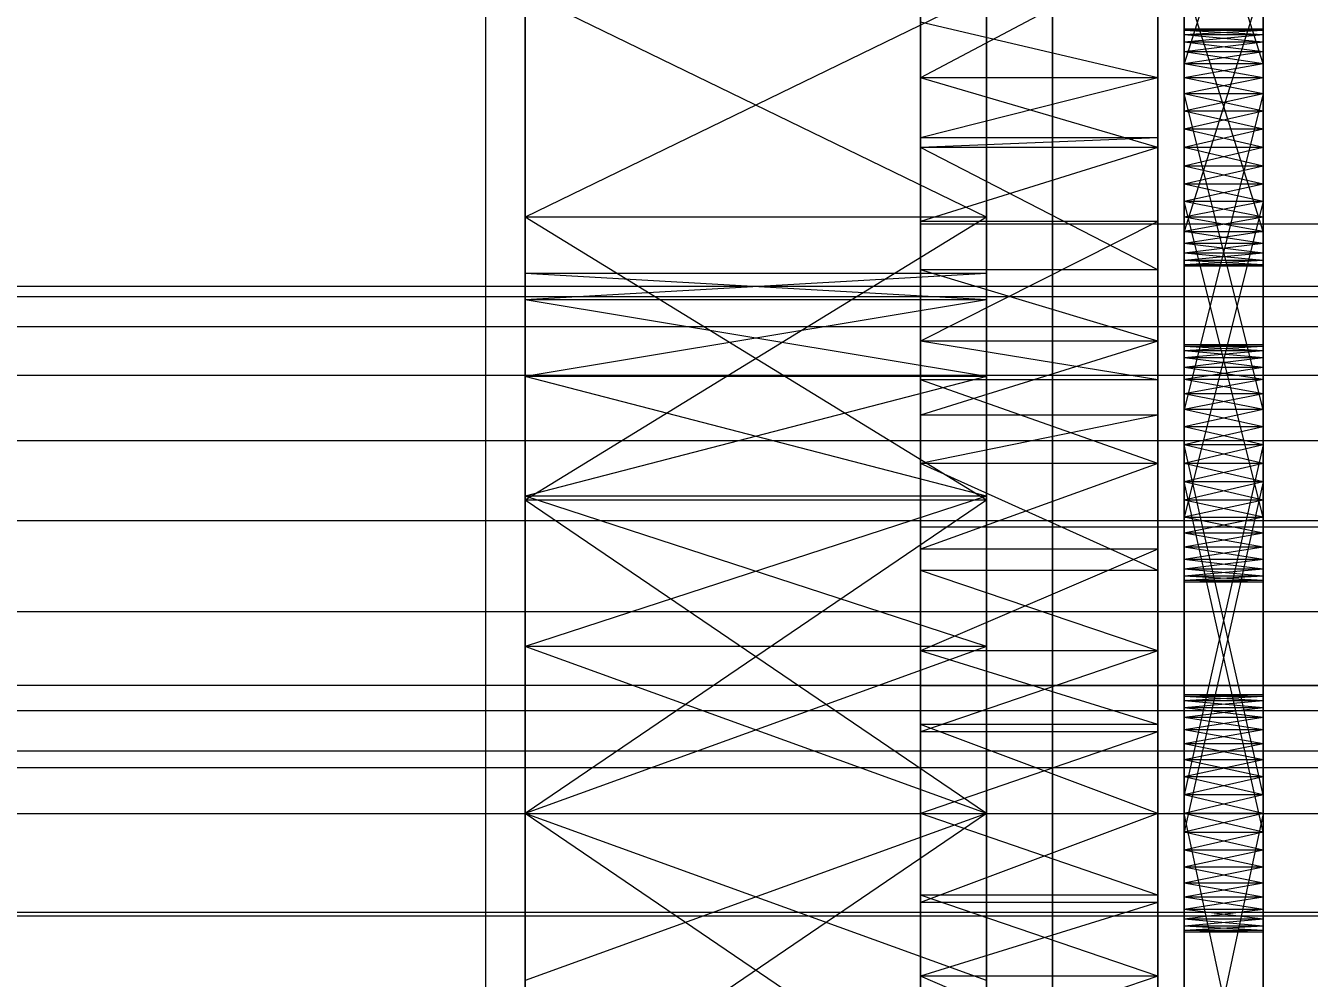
# Model space of a CAD drawing. Header units: millimetres. Extents: x -1970 to 59977, y -50268 to 6837.
# Drawn here: x 1362.1 to 1459.5, y -34366 to -34293.7 of the extents above; entities that cross this region are included whole.
import ezdxf

# ---------------------------------------------------------------- set-up
doc = ezdxf.new("R2010")
doc.units = ezdxf.units.MM
for name, color, linetype, lineweight in [('COTAS_O', 1, 'Continuous', 0), ('frontal_C03', 7, 'Continuous', 0), ('frontal_secador', 7, 'Continuous', 0), ('frontal_tolva', 7, 'Continuous', 0)]:
    doc.layers.add(name, color=color, linetype=linetype, lineweight=lineweight)
doc.dimstyles.new('R19_100', dxfattribs={"dimtxt": 250, "dimasz": 150, "dimexe": 150, "dimexo": 80, "dimgap": 100, "dimtad": 1, "dimtih": 1, "dimtoh": 1, "dimdsep": 46, "dimcen": 0.09, "dimadec": 0, "dimazin": 0, "dimtfac": 1, "dimtdec": 4, "dimtofl": 0, "dimtmove": 0, "dimatfit": 3, "dimfxl": 1, "dimtolj": 1, "dimtzin": 0, "dimarcsym": 0})

# ---------------------------------------------------------------- blocks, each defined once
blk = doc.blocks.new('*D39')
at = {"layer": 'COTAS_O', "color": 0, "lineweight": -2, "transparency": 16777216}
for p, q in [((-1725, -34320), (-1725, -33550)), ((1725, -34320), (1725, -33550)), ((-1575, -33700), (1575, -33700))]:
    blk.add_line(p, q, dxfattribs=at)
at = {"layer": 'COTAS_O', "color": 0, "transparency": 16777216}
for points in [[(-1575, -33675), (-1575, -33725), (-1725, -33700)], [(1575, -33675), (1575, -33725), (1725, -33700)]]:
    blk.add_solid(points, dxfattribs=at)
at = {"layer": 'Defpoints', "color": 0, "transparency": 16777216}
for p in [(1725, -33700), (-1725, -34400), (1725, -34400)]:
    blk.add_point(p, dxfattribs=at)

msp = doc.modelspace()

# ---------------------------------------------------------------- linework, layer by layer
at = {"layer": 'frontal_C03'}
for p, q in [((1440, -34543.799), (1440, -34196.893)), ((1440, -34205.876), (1440, -34552.782)), ((1430, -34331.773), (1430, -34308.726)), ((1430, -34308.726), (1530, -34308.726)), ((1430, -34343.773), (1430, -34308.726)), ((1530, -34331.773), (1430, -34331.773)), ((1430, -34331.773), (1430, -34343.773)), ((1530, -34343.773), (-1530, -34343.773)), ((1430, -34343.773), (1530, -34343.773)), ((1530, -34348.773), (-1530, -34348.773))]:
    msp.add_line(p, q, dxfattribs=at)
at = {"layer": 'frontal_secador'}
for p, q in [((1400, -36000), (1400, -33000)), ((1397, -35940), (1397, -33075)), ((1400, -36000), (1400, -33075)), ((1400, -34600), (1400, -33075)), ((1400, -35940), (1400, -33075)), ((1400, -34650), (1400, -33075)), ((1400, -36000), (1400, -33250)), ((1430, -34297.639), (1430, -34275.473)), ((1448, -34275.473), (1448, -34297.639)), ((1450, -34274.925), (1450, -34298.865)), ((1456, -34298.865), (1456, -34274.925)), ((1450, -34297.66), (1450, -34275.906)), ((1450, -34302.95), (1450, -34275.906)), ((1450, -34311.51), (1450, -34275.906)), ((1456, -34275.906), (1456, -34297.66)), ((1456, -34275.906), (1456, -34302.95)), ((1456, -34275.906), (1456, -34311.51)), ((1450, -34276.643), (1450, -34296.587)), ((1450, -34276.643), (1450, -34298.865)), ((1450, -34296.587), (1450, -34277.561)), ((1456, -34296.587), (1450, -34277.561)), ((1450, -34297.66), (1450, -34277.561)), ((1456, -34277.561), (1450, -34296.587)), ((1456, -34296.587), (1456, -34276.643)), ((1456, -34298.865), (1456, -34276.643)), ((1456, -34277.561), (1456, -34296.587)), ((1456, -34277.561), (1456, -34297.66)), ((1400, -34280.269), (1400, -34308.24)), ((1400, -34353.5), (1400, -34280.269)), ((1400, -34320.33), (1400, -34280.269)), ((1400, -34314.507), (1400, -34280.269)), ((1400, -34312.5), (1400, -34280.269)), ((1435, -34308.24), (1435, -34280.269)), ((1435, -34280.269), (1435, -34353.5)), ((1435, -34280.269), (1435, -34320.33)), ((1435, -34280.269), (1435, -34314.507)), ((1435, -34280.269), (1435, -34312.5)), ((1450, -34310.969), (1450, -34281.143)), ((1450, -34281.143), (1450, -34298.865)), ((1456, -34281.143), (1456, -34310.969)), ((1456, -34298.865), (1456, -34281.143)), ((1430, -34283.11), (1430, -34297.639)), ((1430, -34283.11), (1430, -34317.635)), ((1430, -34283.11), (1430, -34365.858)), ((1448, -34297.639), (1448, -34283.11)), ((1448, -34317.635), (1448, -34283.11)), ((1448, -34365.858), (1448, -34283.11)), ((1430, -34297.639), (1430, -34286.141)), ((1448, -34286.141), (1448, -34297.639)), ((1450, -34310.969), (1450, -34286.706)), ((1456, -34286.706), (1456, -34310.969)), ((1430, -34288.105), (1430, -34297.639)), ((1448, -34288.105), (1430, -34297.639)), ((1448, -34297.639), (1448, -34288.105)), ((1450, -34288.01), (1450, -34310.232)), ((1450, -34288.01), (1450, -34311.51)), ((1456, -34310.232), (1456, -34288.01)), ((1456, -34311.51), (1456, -34288.01)), ((1450, -34309.314), (1450, -34289.215)), ((1450, -34310.969), (1450, -34289.215)), ((1456, -34289.215), (1456, -34309.314)), ((1456, -34289.215), (1456, -34310.969)), ((1400, -34308.24), (1400, -34291.206)), ((1435, -34308.24), (1400, -34291.206)), ((1435, -34291.206), (1400, -34308.24)), ((1435, -34291.206), (1435, -34308.24)), ((1450, -34290.288), (1450, -34309.314)), ((1456, -34290.288), (1450, -34309.314)), ((1450, -34290.288), (1450, -34310.232)), ((1456, -34309.314), (1450, -34290.288)), ((1456, -34309.314), (1456, -34290.288)), ((1456, -34310.232), (1456, -34290.288)), ((1430, -34297.639), (1430, -34293.428)), ((1448, -34297.639), (1430, -34293.428)), ((1448, -34293.428), (1448, -34297.639)), ((1450, -34293.95), (1450, -34294.391)), ((1450, -34294.061), (1450, -34293.95)), ((1456, -34294.061), (1450, -34293.95)), ((1456, -34293.95), (1450, -34293.95)), ((1456, -34293.95), (1450, -34294.061)), ((1450, -34294.391), (1450, -34294.061)), ((1456, -34294.391), (1450, -34294.061)), ((1456, -34294.061), (1450, -34294.061)), ((1456, -34294.061), (1450, -34294.391)), ((1450, -34294.061), (1450, -34294.931)), ((1450, -34296.587), (1450, -34294.061)), ((1456, -34294.391), (1456, -34293.95)), ((1456, -34293.95), (1456, -34294.061)), ((1456, -34294.061), (1456, -34294.391)), ((1456, -34294.931), (1456, -34294.061)), ((1456, -34294.061), (1456, -34296.587)), ((1450, -34294.391), (1450, -34295.669)), ((1450, -34294.931), (1450, -34294.391)), ((1450, -34294.391), (1450, -34297.66)), ((1450, -34294.391), (1450, -34325.517)), ((1456, -34294.931), (1450, -34294.391)), ((1456, -34294.391), (1450, -34294.391)), ((1456, -34294.391), (1450, -34294.931)), ((1450, -34295.669), (1450, -34294.931)), ((1456, -34295.669), (1450, -34294.931)), ((1456, -34294.931), (1450, -34294.931)), ((1456, -34294.931), (1450, -34295.669)), ((1450, -34294.931), (1450, -34296.587)), ((1450, -34294.931), (1450, -34298.865)), ((1450, -34294.931), (1450, -34304.358)), ((1456, -34295.669), (1456, -34294.391)), ((1456, -34294.391), (1456, -34294.931)), ((1456, -34297.66), (1456, -34294.391)), ((1456, -34325.517), (1456, -34294.391)), ((1456, -34294.931), (1456, -34295.669)), ((1456, -34296.587), (1456, -34294.931)), ((1456, -34298.865), (1456, -34294.931)), ((1456, -34304.358), (1456, -34294.931)), ((1450, -34295.669), (1450, -34297.66)), ((1450, -34296.587), (1450, -34295.669)), ((1456, -34296.587), (1450, -34295.669)), ((1456, -34295.669), (1450, -34295.669)), ((1456, -34295.669), (1450, -34296.587)), ((1456, -34297.66), (1456, -34295.669)), ((1456, -34295.669), (1456, -34296.587)), ((1450, -34297.66), (1450, -34296.587)), ((1456, -34297.66), (1450, -34296.587)), ((1456, -34296.587), (1450, -34296.587)), ((1456, -34296.587), (1450, -34297.66)), ((1450, -34296.587), (1450, -34298.865)), ((1450, -34324.143), (1450, -34296.587)), ((1450, -34329.706), (1450, -34296.587)), ((1450, -34296.587), (1450, -34304.358)), ((1450, -34335.925), (1450, -34296.587)), ((1456, -34296.587), (1456, -34297.66)), ((1456, -34298.865), (1456, -34296.587)), ((1456, -34296.587), (1456, -34324.143)), ((1456, -34296.587), (1456, -34329.706)), ((1456, -34304.358), (1456, -34296.587)), ((1456, -34296.587), (1456, -34335.925)), ((1430, -34297.639), (1430, -34312.223)), ((1430, -34297.639), (1430, -34317.635)), ((1430, -34297.639), (1430, -34302.194)), ((1430, -34341.142), (1430, -34297.639)), ((1430, -34389.365), (1430, -34297.639)), ((1430, -34297.639), (1430, -34365.858)), ((1430, -34431.527), (1430, -34297.639)), ((1448, -34297.647), (1430, -34297.639)), ((1448, -34297.639), (1430, -34297.639)), ((1448, -34297.639), (1430, -34302.194)), ((1430, -34297.647), (1430, -34312.223)), ((1430, -34302.95), (1430, -34297.647)), ((1448, -34302.95), (1430, -34297.647)), ((1448, -34297.647), (1430, -34297.647)), ((1448, -34312.223), (1448, -34297.639)), ((1448, -34317.635), (1448, -34297.639)), ((1448, -34302.194), (1448, -34297.639)), ((1448, -34297.639), (1448, -34341.142)), ((1448, -34297.639), (1448, -34389.365)), ((1448, -34365.858), (1448, -34297.639)), ((1448, -34297.639), (1448, -34431.527)), ((1448, -34312.223), (1448, -34297.647)), ((1448, -34297.647), (1448, -34302.95)), ((1450, -34297.66), (1450, -34322.839)), ((1450, -34298.865), (1450, -34297.66)), ((1450, -34300.169), (1450, -34297.66)), ((1450, -34297.66), (1450, -34325.517)), ((1450, -34302.95), (1450, -34297.66)), ((1450, -34333.288), (1450, -34297.66)), ((1456, -34298.865), (1450, -34297.66)), ((1456, -34297.66), (1450, -34297.66)), ((1456, -34297.66), (1450, -34298.865)), ((1456, -34322.839), (1456, -34297.66)), ((1456, -34297.66), (1456, -34298.865)), ((1456, -34297.66), (1456, -34300.169)), ((1456, -34325.517), (1456, -34297.66)), ((1456, -34297.66), (1456, -34302.95)), ((1456, -34297.66), (1456, -34333.288)), ((1450, -34322.839), (1450, -34298.865)), ((1450, -34298.865), (1450, -34300.169)), ((1456, -34322.839), (1450, -34298.865)), ((1456, -34298.865), (1450, -34298.865)), ((1456, -34298.865), (1450, -34300.169)), ((1450, -34298.865), (1450, -34301.543)), ((1450, -34298.865), (1450, -34304.358)), ((1450, -34298.865), (1450, -34309.314)), ((1450, -34298.865), (1450, -34310.969)), ((1456, -34300.169), (1450, -34298.865)), ((1450, -34324.143), (1450, -34298.865)), ((1456, -34298.865), (1450, -34322.839)), ((1456, -34298.865), (1456, -34322.839)), ((1456, -34300.169), (1456, -34298.865)), ((1456, -34301.543), (1456, -34298.865)), ((1456, -34304.358), (1456, -34298.865)), ((1456, -34309.314), (1456, -34298.865)), ((1456, -34310.969), (1456, -34298.865)), ((1456, -34298.865), (1456, -34324.143)), ((1450, -34302.95), (1450, -34300.169)), ((1450, -34300.169), (1450, -34301.543)), ((1456, -34300.169), (1450, -34300.169)), ((1456, -34300.169), (1450, -34301.543)), ((1456, -34301.543), (1450, -34300.169)), ((1456, -34300.169), (1456, -34302.95)), ((1456, -34301.543), (1456, -34300.169)), ((1450, -34301.543), (1450, -34302.95)), ((1456, -34301.543), (1450, -34301.543)), ((1456, -34301.543), (1450, -34302.95)), ((1450, -34301.543), (1450, -34304.358)), ((1456, -34302.95), (1450, -34301.543)), ((1456, -34302.95), (1456, -34301.543)), ((1456, -34304.358), (1456, -34301.543)), ((1430, -34308.565), (1430, -34302.194)), ((1430, -34302.194), (1430, -34302.95)), ((1430, -34317.635), (1430, -34302.194)), ((1448, -34302.194), (1430, -34302.194)), ((1448, -34302.194), (1430, -34302.95)), ((1448, -34302.194), (1448, -34308.565)), ((1448, -34302.95), (1448, -34302.194)), ((1448, -34302.194), (1448, -34317.635)), ((1430, -34312.223), (1430, -34302.95)), ((1430, -34302.95), (1430, -34308.565)), ((1448, -34312.223), (1430, -34302.95)), ((1448, -34302.95), (1430, -34302.95)), ((1448, -34302.95), (1430, -34308.565)), ((1448, -34302.95), (1448, -34312.223)), ((1448, -34308.565), (1448, -34302.95)), ((1450, -34305.732), (1450, -34302.95)), ((1450, -34302.95), (1450, -34304.358)), ((1450, -34333.288), (1450, -34302.95)), ((1456, -34302.95), (1450, -34302.95)), ((1456, -34302.95), (1450, -34304.358)), ((1456, -34304.358), (1450, -34302.95)), ((1450, -34308.24), (1450, -34302.95)), ((1450, -34311.51), (1450, -34302.95)), ((1456, -34302.95), (1456, -34305.732)), ((1456, -34304.358), (1456, -34302.95)), ((1456, -34302.95), (1456, -34333.288)), ((1456, -34302.95), (1456, -34308.24)), ((1456, -34302.95), (1456, -34311.51)), ((1450, -34304.358), (1450, -34305.732)), ((1456, -34304.358), (1450, -34304.358)), ((1456, -34304.358), (1450, -34305.732)), ((1450, -34304.358), (1450, -34307.036)), ((1450, -34304.358), (1450, -34309.314)), ((1456, -34305.732), (1450, -34304.358)), ((1450, -34304.358), (1450, -34332.215)), ((1450, -34304.358), (1450, -34334.206)), ((1450, -34304.358), (1450, -34335.925)), ((1456, -34305.732), (1456, -34304.358)), ((1456, -34307.036), (1456, -34304.358)), ((1456, -34309.314), (1456, -34304.358)), ((1456, -34332.215), (1456, -34304.358)), ((1456, -34334.206), (1456, -34304.358)), ((1456, -34335.925), (1456, -34304.358)), ((1450, -34331.01), (1450, -34305.732)), ((1450, -34305.732), (1450, -34307.036)), ((1450, -34333.288), (1450, -34305.732)), ((1456, -34305.732), (1450, -34305.732)), ((1456, -34305.732), (1450, -34307.036)), ((1456, -34307.036), (1450, -34305.732)), ((1450, -34308.24), (1450, -34305.732)), ((1456, -34305.732), (1456, -34331.01)), ((1456, -34307.036), (1456, -34305.732)), ((1456, -34305.732), (1456, -34333.288)), ((1456, -34305.732), (1456, -34308.24)), ((1450, -34307.036), (1450, -34331.01)), ((1456, -34307.036), (1450, -34307.036)), ((1456, -34307.036), (1450, -34331.01)), ((1450, -34307.036), (1450, -34309.314)), ((1450, -34308.24), (1450, -34307.036)), ((1456, -34308.24), (1450, -34307.036)), ((1456, -34307.036), (1450, -34308.24)), ((1450, -34307.036), (1450, -34332.215)), ((1456, -34331.01), (1450, -34307.036)), ((1456, -34331.01), (1456, -34307.036)), ((1456, -34309.314), (1456, -34307.036)), ((1456, -34307.036), (1456, -34308.24)), ((1456, -34332.215), (1456, -34307.036)), ((1400, -34308.24), (1400, -34353.5)), ((1400, -34329.706), (1400, -34308.24)), ((1400, -34308.24), (1400, -34398.76)), ((1400, -34312.5), (1400, -34308.24)), ((1400, -34314.507), (1400, -34308.24)), ((1400, -34320.33), (1400, -34308.24)), ((1400, -34329.401), (1400, -34308.24)), ((1400, -34340.83), (1400, -34308.24)), ((1435, -34329.706), (1400, -34308.24)), ((1435, -34308.24), (1400, -34308.24)), ((1435, -34308.24), (1400, -34329.706)), ((1430, -34308.565), (1430, -34317.635)), ((1448, -34308.565), (1430, -34308.565)), ((1448, -34308.565), (1430, -34317.635)), ((1435, -34353.5), (1435, -34308.24)), ((1435, -34308.24), (1435, -34329.706)), ((1435, -34398.76), (1435, -34308.24)), ((1435, -34308.24), (1435, -34312.5)), ((1435, -34308.24), (1435, -34314.507)), ((1435, -34308.24), (1435, -34320.33)), ((1435, -34308.24), (1435, -34329.401)), ((1435, -34308.24), (1435, -34340.83)), ((1448, -34317.635), (1448, -34308.565)), ((1450, -34309.314), (1450, -34308.24)), ((1456, -34309.314), (1450, -34308.24)), ((1456, -34308.24), (1450, -34308.24)), ((1450, -34310.232), (1450, -34308.24)), ((1450, -34311.51), (1450, -34308.24)), ((1456, -34308.24), (1450, -34309.314)), ((1456, -34308.24), (1456, -34309.314)), ((1456, -34308.24), (1456, -34310.232)), ((1456, -34308.24), (1456, -34311.51)), ((1450, -34310.969), (1450, -34309.314)), ((1450, -34309.314), (1450, -34310.232)), ((1450, -34309.314), (1450, -34311.84)), ((1450, -34309.314), (1456, -34309.314)), ((1456, -34309.314), (1450, -34310.232)), ((1456, -34310.232), (1450, -34309.314)), ((1456, -34309.314), (1456, -34310.969)), ((1456, -34310.232), (1456, -34309.314)), ((1456, -34311.84), (1456, -34309.314)), ((1450, -34310.232), (1450, -34310.969)), ((1456, -34310.232), (1450, -34310.232)), ((1456, -34310.232), (1450, -34310.969)), ((1456, -34310.969), (1450, -34310.232)), ((1450, -34311.51), (1450, -34310.232)), ((1456, -34310.969), (1456, -34310.232)), ((1456, -34310.232), (1456, -34311.51)), ((1450, -34311.84), (1450, -34310.969)), ((1450, -34310.969), (1450, -34311.51)), ((1456, -34310.969), (1450, -34310.969)), ((1456, -34310.969), (1450, -34311.51)), ((1456, -34311.51), (1450, -34310.969)), ((1450, -34311.51), (1450, -34311.84)), ((1456, -34311.51), (1450, -34311.51)), ((1456, -34311.51), (1450, -34311.84)), ((1456, -34311.84), (1450, -34311.51)), ((1450, -34311.95), (1450, -34311.51)), ((1456, -34310.969), (1456, -34311.84)), ((1456, -34311.51), (1456, -34310.969)), ((1456, -34311.84), (1456, -34311.51)), ((1456, -34311.51), (1456, -34311.95)), ((1400, -34314.507), (1400, -34312.5)), ((1435, -34314.507), (1400, -34312.5)), ((1435, -34312.5), (1400, -34312.5)), ((1435, -34312.5), (1400, -34314.507)), ((1430, -34317.635), (1430, -34312.223)), ((1448, -34317.635), (1430, -34312.223)), ((1448, -34312.223), (1430, -34312.223)), ((1435, -34312.5), (1435, -34314.507)), ((1448, -34312.223), (1448, -34317.635)), ((1450, -34311.84), (1450, -34311.95)), ((1456, -34311.84), (1450, -34311.84)), ((1456, -34311.84), (1450, -34311.95)), ((1456, -34311.95), (1450, -34311.84)), ((1456, -34311.95), (1450, -34311.95)), ((1456, -34311.84), (1456, -34311.95)), ((1480, -34313.5), (1325, -34313.5)), ((1430, -34313.5), (1325, -34313.5)), ((1430, -34314.269), (1430, -34313.5)), ((1480, -34314.269), (1325, -34314.269)), ((1430, -34314.269), (1325, -34314.269)), ((1400, -34320.33), (1400, -34314.507)), ((1435, -34320.33), (1400, -34314.507)), ((1435, -34314.507), (1400, -34314.507)), ((1435, -34314.507), (1400, -34320.33)), ((1430, -34316.545), (1430, -34314.269)), ((1435, -34314.507), (1435, -34320.33)), ((1480, -34316.545), (1325, -34316.545)), ((1430, -34316.545), (1325, -34316.545)), ((1430, -34320.241), (1430, -34316.545)), ((1430, -34317.635), (1430, -34335.058)), ((1430, -34320.589), (1430, -34317.635)), ((1430, -34317.635), (1430, -34341.142)), ((1430, -34317.635), (1430, -34323.268)), ((1430, -34317.635), (1430, -34365.858)), ((1448, -34320.589), (1430, -34317.635)), ((1448, -34317.635), (1430, -34317.635)), ((1448, -34317.635), (1430, -34323.268)), ((1448, -34335.058), (1448, -34317.635)), ((1448, -34317.635), (1448, -34320.589)), ((1448, -34341.142), (1448, -34317.635)), ((1448, -34323.268), (1448, -34317.635)), ((1448, -34365.858), (1448, -34317.635)), ((1450, -34317.925), (1450, -34318.365)), ((1450, -34318.035), (1450, -34317.925)), ((1450, -34317.925), (1450, -34319.643)), ((1456, -34318.035), (1450, -34317.925)), ((1456, -34317.925), (1450, -34317.925)), ((1456, -34317.925), (1450, -34318.035)), ((1450, -34318.365), (1450, -34318.035)), ((1456, -34318.365), (1450, -34318.035)), ((1456, -34318.035), (1450, -34318.035)), ((1456, -34318.035), (1450, -34318.365)), ((1450, -34318.035), (1450, -34318.906)), ((1450, -34318.035), (1450, -34320.561)), ((1450, -34318.035), (1450, -34325.517)), ((1450, -34322.839), (1450, -34318.035)), ((1450, -34318.365), (1450, -34319.643)), ((1450, -34318.906), (1450, -34318.365)), ((1456, -34318.906), (1450, -34318.365)), ((1456, -34318.365), (1450, -34318.365)), ((1456, -34318.365), (1450, -34318.906)), ((1456, -34318.365), (1456, -34317.925)), ((1456, -34317.925), (1456, -34318.035)), ((1456, -34319.643), (1456, -34317.925)), ((1456, -34318.035), (1456, -34318.365)), ((1456, -34318.906), (1456, -34318.035)), ((1456, -34320.561), (1456, -34318.035)), ((1456, -34325.517), (1456, -34318.035)), ((1456, -34318.035), (1456, -34322.839)), ((1456, -34319.643), (1456, -34318.365)), ((1456, -34318.365), (1456, -34318.906)), ((1450, -34319.643), (1450, -34318.906)), ((1456, -34319.643), (1450, -34318.906)), ((1456, -34318.906), (1450, -34318.906)), ((1456, -34318.906), (1450, -34319.643)), ((1450, -34318.906), (1450, -34320.561)), ((1450, -34322.839), (1450, -34318.906)), ((1456, -34318.906), (1456, -34319.643)), ((1456, -34320.561), (1456, -34318.906)), ((1456, -34318.906), (1456, -34322.839)), ((1480, -34320.241), (1325, -34320.241)), ((1430, -34320.241), (1325, -34320.241)), ((1400, -34320.33), (1400, -34353.5)), ((1400, -34329.401), (1400, -34320.33)), ((1435, -34329.401), (1400, -34320.33)), ((1435, -34320.33), (1400, -34320.33)), ((1435, -34320.33), (1400, -34329.401)), ((1430, -34325.216), (1430, -34320.241)), ((1435, -34353.5), (1435, -34320.33)), ((1435, -34320.33), (1435, -34329.401)), ((1450, -34319.643), (1450, -34321.635)), ((1450, -34320.561), (1450, -34319.643)), ((1450, -34319.643), (1450, -34324.143)), ((1450, -34319.643), (1450, -34354.908)), ((1450, -34357.586), (1450, -34319.643)), ((1456, -34320.561), (1450, -34319.643)), ((1456, -34319.643), (1450, -34319.643)), ((1456, -34319.643), (1450, -34320.561)), ((1456, -34321.635), (1456, -34319.643)), ((1456, -34319.643), (1456, -34320.561)), ((1456, -34324.143), (1456, -34319.643)), ((1456, -34354.908), (1456, -34319.643)), ((1456, -34319.643), (1456, -34357.586)), ((1430, -34320.589), (1430, -34335.058)), ((1430, -34326.925), (1430, -34320.589)), ((1448, -34326.925), (1430, -34320.589)), ((1448, -34320.589), (1430, -34320.589)), ((1448, -34335.058), (1448, -34320.589)), ((1448, -34320.589), (1448, -34326.925)), ((1450, -34321.635), (1450, -34320.561)), ((1456, -34321.635), (1450, -34320.561)), ((1456, -34320.561), (1450, -34320.561)), ((1456, -34320.561), (1450, -34321.635)), ((1450, -34320.561), (1450, -34322.839)), ((1450, -34320.561), (1450, -34325.517)), ((1456, -34320.561), (1456, -34321.635)), ((1456, -34322.839), (1456, -34320.561)), ((1456, -34325.517), (1456, -34320.561)), ((1450, -34321.635), (1450, -34324.143)), ((1450, -34322.839), (1450, -34321.635)), ((1456, -34322.839), (1450, -34321.635)), ((1456, -34321.635), (1450, -34321.635)), ((1456, -34321.635), (1450, -34322.839)), ((1456, -34324.143), (1456, -34321.635)), ((1456, -34321.635), (1456, -34322.839)), ((1430, -34333.424), (1430, -34323.268)), ((1430, -34323.268), (1430, -34326.925)), ((1430, -34341.142), (1430, -34323.268)), ((1448, -34323.268), (1430, -34323.268)), ((1448, -34323.268), (1430, -34326.925)), ((1448, -34323.268), (1448, -34333.424)), ((1448, -34326.925), (1448, -34323.268)), ((1448, -34323.268), (1448, -34341.142)), ((1450, -34324.143), (1450, -34322.839)), ((1456, -34324.143), (1450, -34322.839)), ((1456, -34322.839), (1450, -34322.839)), ((1456, -34322.839), (1450, -34324.143)), ((1450, -34322.839), (1450, -34325.517)), ((1450, -34353.5), (1450, -34322.839)), ((1450, -34358.79), (1450, -34322.839)), ((1450, -34362.059), (1450, -34322.839)), ((1456, -34322.839), (1456, -34324.143)), ((1456, -34325.517), (1456, -34322.839)), ((1456, -34322.839), (1456, -34353.5)), ((1456, -34322.839), (1456, -34358.79)), ((1456, -34322.839), (1456, -34362.059)), ((1450, -34324.143), (1450, -34352.092)), ((1450, -34325.517), (1450, -34324.143)), ((1450, -34326.925), (1450, -34324.143)), ((1450, -34324.143), (1450, -34354.908)), ((1450, -34357.586), (1450, -34324.143)), ((1456, -34325.517), (1450, -34324.143)), ((1456, -34324.143), (1450, -34324.143)), ((1456, -34324.143), (1450, -34325.517)), ((1450, -34329.706), (1450, -34324.143)), ((1456, -34352.092), (1456, -34324.143)), ((1456, -34324.143), (1456, -34325.517)), ((1456, -34324.143), (1456, -34326.925)), ((1456, -34354.908), (1456, -34324.143)), ((1456, -34324.143), (1456, -34357.586)), ((1456, -34324.143), (1456, -34329.706)), ((1480, -34325.216), (1325, -34325.216)), ((1430, -34325.216), (1325, -34325.216)), ((1430, -34331.277), (1430, -34325.216)), ((1450, -34352.092), (1450, -34325.517)), ((1450, -34325.517), (1450, -34326.925)), ((1456, -34352.092), (1450, -34325.517)), ((1456, -34325.517), (1450, -34325.517)), ((1456, -34325.517), (1450, -34326.925)), ((1450, -34325.517), (1450, -34328.332)), ((1450, -34325.517), (1450, -34331.01)), ((1450, -34325.517), (1450, -34334.944)), ((1450, -34325.517), (1450, -34333.288)), ((1456, -34326.925), (1450, -34325.517)), ((1450, -34353.5), (1450, -34325.517)), ((1450, -34325.517), (1450, -34356.281)), ((1450, -34325.517), (1450, -34358.79)), ((1450, -34325.517), (1450, -34362.059)), ((1456, -34325.517), (1450, -34352.092)), ((1456, -34325.517), (1456, -34352.092)), ((1456, -34326.925), (1456, -34325.517)), ((1456, -34328.332), (1456, -34325.517)), ((1456, -34331.01), (1456, -34325.517)), ((1456, -34334.944), (1456, -34325.517)), ((1456, -34333.288), (1456, -34325.517)), ((1456, -34325.517), (1456, -34353.5)), ((1456, -34356.281), (1456, -34325.517)), ((1456, -34358.79), (1456, -34325.517)), ((1456, -34362.059), (1456, -34325.517)), ((1430, -34335.058), (1430, -34326.925)), ((1430, -34326.925), (1430, -34333.424)), ((1448, -34335.058), (1430, -34326.925)), ((1448, -34326.925), (1430, -34326.925)), ((1448, -34326.925), (1430, -34333.424)), ((1448, -34326.925), (1448, -34335.058)), ((1448, -34333.424), (1448, -34326.925)), ((1450, -34354.908), (1450, -34326.925)), ((1450, -34326.925), (1450, -34328.332)), ((1450, -34357.586), (1450, -34326.925)), ((1456, -34326.925), (1450, -34326.925)), ((1456, -34326.925), (1450, -34328.332)), ((1456, -34328.332), (1450, -34326.925)), ((1450, -34329.706), (1450, -34326.925)), ((1456, -34326.925), (1456, -34354.908)), ((1456, -34328.332), (1456, -34326.925)), ((1456, -34326.925), (1456, -34357.586)), ((1456, -34326.925), (1456, -34329.706)), ((1450, -34328.332), (1450, -34354.908)), ((1456, -34328.332), (1450, -34328.332)), ((1456, -34328.332), (1450, -34354.908)), ((1450, -34328.332), (1450, -34331.01)), ((1450, -34329.706), (1450, -34328.332)), ((1456, -34329.706), (1450, -34328.332)), ((1456, -34328.332), (1450, -34329.706)), ((1450, -34328.332), (1450, -34356.281)), ((1456, -34354.908), (1450, -34328.332)), ((1456, -34354.908), (1456, -34328.332)), ((1456, -34331.01), (1456, -34328.332)), ((1456, -34328.332), (1456, -34329.706)), ((1456, -34356.281), (1456, -34328.332)), ((1400, -34329.401), (1400, -34353.5)), ((1400, -34340.83), (1400, -34329.401)), ((1435, -34340.83), (1400, -34329.401)), ((1435, -34329.401), (1400, -34329.401)), ((1435, -34329.401), (1400, -34340.83)), ((1400, -34353.5), (1400, -34329.706)), ((1435, -34353.5), (1400, -34329.706)), ((1435, -34329.706), (1400, -34329.706)), ((1435, -34329.706), (1400, -34353.5)), ((1435, -34353.5), (1435, -34329.401)), ((1435, -34329.401), (1435, -34340.83)), ((1435, -34329.706), (1435, -34353.5)), ((1450, -34331.01), (1450, -34329.706)), ((1456, -34331.01), (1450, -34329.706)), ((1456, -34329.706), (1450, -34329.706)), ((1450, -34332.215), (1450, -34329.706)), ((1450, -34334.206), (1450, -34329.706)), ((1450, -34335.925), (1450, -34329.706)), ((1456, -34329.706), (1450, -34331.01)), ((1456, -34329.706), (1456, -34331.01)), ((1456, -34329.706), (1456, -34332.215)), ((1456, -34329.706), (1456, -34334.206)), ((1456, -34329.706), (1456, -34335.925)), ((1450, -34333.288), (1450, -34331.01)), ((1450, -34331.01), (1450, -34332.215)), ((1450, -34331.01), (1450, -34334.944)), ((1450, -34331.01), (1456, -34331.01)), ((1456, -34331.01), (1450, -34332.215)), ((1456, -34332.215), (1450, -34331.01)), ((1456, -34331.01), (1456, -34333.288)), ((1456, -34332.215), (1456, -34331.01)), ((1456, -34334.944), (1456, -34331.01)), ((1480, -34331.277), (1325, -34331.277)), ((1430, -34331.277), (1325, -34331.277)), ((1430, -34338.193), (1430, -34331.277)), ((1450, -34332.215), (1450, -34333.288)), ((1456, -34332.215), (1450, -34332.215)), ((1456, -34332.215), (1450, -34333.288)), ((1456, -34333.288), (1450, -34332.215)), ((1450, -34334.206), (1450, -34332.215)), ((1456, -34333.288), (1456, -34332.215)), ((1456, -34332.215), (1456, -34334.206)), ((1430, -34333.424), (1430, -34341.142)), ((1448, -34333.424), (1430, -34333.424)), ((1448, -34333.424), (1430, -34341.142)), ((1448, -34341.142), (1448, -34333.424)), ((1450, -34334.944), (1450, -34333.288)), ((1450, -34333.288), (1450, -34334.206)), ((1450, -34335.814), (1450, -34333.288)), ((1456, -34333.288), (1450, -34333.288)), ((1456, -34333.288), (1450, -34334.206)), ((1456, -34334.206), (1450, -34333.288)), ((1456, -34333.288), (1456, -34334.944)), ((1456, -34334.206), (1456, -34333.288)), ((1456, -34333.288), (1456, -34335.814)), ((1430, -34341.142), (1430, -34335.058)), ((1448, -34341.142), (1430, -34335.058)), ((1448, -34335.058), (1430, -34335.058)), ((1448, -34335.058), (1448, -34341.142)), ((1450, -34334.206), (1450, -34334.944)), ((1456, -34334.206), (1450, -34334.206)), ((1456, -34334.206), (1450, -34334.944)), ((1456, -34334.944), (1450, -34334.206)), ((1450, -34335.484), (1450, -34334.206)), ((1450, -34335.925), (1450, -34334.206)), ((1450, -34335.814), (1450, -34334.944)), ((1450, -34334.944), (1450, -34335.484)), ((1456, -34334.944), (1450, -34334.944)), ((1456, -34334.944), (1450, -34335.484)), ((1456, -34335.484), (1450, -34334.944)), ((1456, -34334.944), (1456, -34334.206)), ((1456, -34334.206), (1456, -34335.484)), ((1456, -34334.206), (1456, -34335.925)), ((1456, -34334.944), (1456, -34335.814)), ((1456, -34335.484), (1456, -34334.944)), ((1450, -34335.484), (1450, -34335.814)), ((1456, -34335.484), (1450, -34335.484)), ((1456, -34335.484), (1450, -34335.814)), ((1456, -34335.814), (1450, -34335.484)), ((1450, -34335.925), (1450, -34335.484)), ((1450, -34335.814), (1450, -34335.925)), ((1456, -34335.814), (1450, -34335.814)), ((1456, -34335.814), (1450, -34335.925)), ((1456, -34335.925), (1450, -34335.814)), ((1456, -34335.925), (1450, -34335.925)), ((1456, -34335.814), (1456, -34335.484)), ((1456, -34335.484), (1456, -34335.925)), ((1456, -34335.814), (1456, -34335.925)), ((1480, -34338.193), (1325, -34338.193)), ((1430, -34338.193), (1325, -34338.193)), ((1430, -34345.696), (1430, -34338.193)), ((1400, -34340.83), (1400, -34353.5)), ((1400, -34340.83), (1400, -34398.76)), ((1435, -34353.5), (1400, -34340.83)), ((1435, -34340.83), (1400, -34340.83)), ((1435, -34340.83), (1400, -34353.5)), ((1435, -34353.5), (1435, -34340.83)), ((1435, -34398.76), (1435, -34340.83)), ((1430, -34341.142), (1430, -34359.698)), ((1430, -34346.753), (1430, -34341.142)), ((1430, -34341.142), (1430, -34365.858)), ((1430, -34341.142), (1430, -34347.302)), ((1430, -34389.365), (1430, -34341.142)), ((1448, -34346.753), (1430, -34341.142)), ((1448, -34341.142), (1430, -34341.142)), ((1448, -34341.142), (1430, -34347.302)), ((1448, -34359.698), (1448, -34341.142)), ((1448, -34341.142), (1448, -34346.753)), ((1448, -34365.858), (1448, -34341.142)), ((1448, -34347.302), (1448, -34341.142)), ((1448, -34341.142), (1448, -34389.365)), ((1450, -34344.611), (1450, -34344.5)), ((1456, -34344.611), (1450, -34344.5)), ((1456, -34344.5), (1450, -34344.5)), ((1456, -34344.5), (1450, -34344.611)), ((1450, -34344.611), (1450, -34345.481)), ((1450, -34344.941), (1450, -34344.611)), ((1450, -34344.611), (1450, -34347.136)), ((1456, -34344.941), (1450, -34344.611)), ((1456, -34344.611), (1450, -34344.611)), ((1456, -34344.611), (1450, -34344.941)), ((1456, -34344.611), (1456, -34344.5)), ((1456, -34345.481), (1456, -34344.611)), ((1456, -34344.611), (1456, -34344.941)), ((1456, -34347.136), (1456, -34344.611)), ((1480, -34345.696), (1325, -34345.696)), ((1430, -34345.696), (1325, -34345.696)), ((1430, -34353.5), (1430, -34345.696)), ((1450, -34345.481), (1450, -34344.941)), ((1456, -34345.481), (1450, -34344.941)), ((1456, -34344.941), (1450, -34344.941)), ((1456, -34344.941), (1450, -34345.481)), ((1450, -34345.481), (1450, -34347.136)), ((1450, -34346.219), (1450, -34345.481)), ((1450, -34349.414), (1450, -34345.481)), ((1450, -34384.281), (1450, -34345.481)), ((1456, -34346.219), (1450, -34345.481)), ((1456, -34345.481), (1450, -34345.481)), ((1456, -34345.481), (1450, -34346.219)), ((1456, -34344.941), (1456, -34345.481)), ((1456, -34347.136), (1456, -34345.481)), ((1456, -34345.481), (1456, -34346.219)), ((1456, -34345.481), (1456, -34349.414)), ((1456, -34345.481), (1456, -34384.281)), ((1430, -34346.753), (1430, -34359.698)), ((1430, -34353.5), (1430, -34346.753)), ((1448, -34353.5), (1430, -34346.753)), ((1448, -34346.753), (1430, -34346.753)), ((1448, -34359.698), (1448, -34346.753)), ((1448, -34346.753), (1448, -34353.5)), ((1450, -34347.136), (1450, -34346.219)), ((1456, -34347.136), (1450, -34346.219)), ((1456, -34346.219), (1450, -34346.219)), ((1456, -34346.219), (1450, -34347.136)), ((1456, -34346.219), (1456, -34347.136)), ((1430, -34360.247), (1430, -34347.302)), ((1430, -34347.302), (1430, -34353.5)), ((1430, -34365.858), (1430, -34347.302)), ((1448, -34347.302), (1430, -34347.302)), ((1448, -34347.302), (1430, -34353.5)), ((1448, -34347.302), (1448, -34360.247)), ((1448, -34353.5), (1448, -34347.302)), ((1448, -34347.302), (1448, -34365.858)), ((1450, -34347.136), (1450, -34349.414)), ((1450, -34348.21), (1450, -34347.136)), ((1450, -34347.136), (1450, -34352.092)), ((1450, -34347.136), (1450, -34384.281)), ((1456, -34348.21), (1450, -34347.136)), ((1456, -34347.136), (1450, -34347.136)), ((1456, -34347.136), (1450, -34348.21)), ((1456, -34349.414), (1456, -34347.136)), ((1456, -34347.136), (1456, -34348.21)), ((1456, -34352.092), (1456, -34347.136)), ((1456, -34384.281), (1456, -34347.136)), ((1450, -34349.414), (1450, -34348.21)), ((1456, -34349.414), (1450, -34348.21)), ((1456, -34348.21), (1450, -34348.21)), ((1456, -34348.21), (1450, -34349.414)), ((1456, -34348.21), (1456, -34349.414)), ((1450, -34349.414), (1450, -34352.092)), ((1450, -34350.719), (1450, -34349.414)), ((1450, -34384.281), (1450, -34349.414)), ((1456, -34350.719), (1450, -34349.414)), ((1456, -34349.414), (1450, -34349.414)), ((1456, -34349.414), (1450, -34350.719)), ((1456, -34352.092), (1456, -34349.414)), ((1456, -34349.414), (1456, -34350.719)), ((1456, -34349.414), (1456, -34384.281)), ((1450, -34352.092), (1450, -34350.719)), ((1456, -34352.092), (1450, -34350.719)), ((1456, -34350.719), (1450, -34350.719)), ((1456, -34350.719), (1450, -34352.092)), ((1456, -34350.719), (1456, -34352.092)), ((1450, -34381.5), (1450, -34352.092)), ((1450, -34352.092), (1450, -34353.5)), ((1450, -34384.281), (1450, -34352.092)), ((1456, -34353.5), (1450, -34352.092)), ((1456, -34352.092), (1450, -34352.092)), ((1456, -34352.092), (1450, -34353.5)), ((1450, -34352.092), (1450, -34354.908)), ((1456, -34352.092), (1456, -34381.5)), ((1456, -34353.5), (1456, -34352.092)), ((1456, -34352.092), (1456, -34384.281)), ((1456, -34354.908), (1456, -34352.092)), ((1325, -34353.5), (1480, -34353.5)), ((1325, -34353.5), (1430, -34353.5)), ((1400, -34353.5), (1400, -34366.17)), ((1400, -34398.76), (1400, -34353.5)), ((1400, -34353.5), (1400, -34377.294)), ((1400, -34353.5), (1400, -34377.599)), ((1400, -34426.731), (1400, -34353.5)), ((1400, -34353.5), (1400, -34386.67)), ((1400, -34353.5), (1435, -34353.5)), ((1435, -34353.5), (1400, -34377.294)), ((1435, -34377.294), (1400, -34353.5)), ((1435, -34353.5), (1400, -34366.17)), ((1435, -34366.17), (1400, -34353.5)), ((1430, -34361.304), (1430, -34353.5)), ((1430, -34359.698), (1430, -34353.5)), ((1430, -34353.5), (1430, -34360.247)), ((1430, -34353.5), (1448, -34353.5)), ((1448, -34353.5), (1430, -34360.247)), ((1448, -34359.698), (1430, -34353.5)), ((1435, -34366.17), (1435, -34353.5)), ((1435, -34353.5), (1435, -34398.76)), ((1435, -34377.294), (1435, -34353.5)), ((1435, -34377.599), (1435, -34353.5)), ((1435, -34353.5), (1435, -34426.731)), ((1435, -34386.67), (1435, -34353.5)), ((1448, -34353.5), (1448, -34359.698)), ((1448, -34360.247), (1448, -34353.5)), ((1450, -34353.5), (1450, -34381.5)), ((1456, -34381.5), (1450, -34353.5)), ((1456, -34353.5), (1450, -34353.5)), ((1456, -34353.5), (1450, -34381.5)), ((1450, -34354.908), (1450, -34353.5)), ((1456, -34354.908), (1450, -34353.5)), ((1450, -34356.281), (1450, -34353.5)), ((1450, -34358.79), (1450, -34353.5)), ((1456, -34353.5), (1450, -34354.908)), ((1456, -34381.5), (1456, -34353.5)), ((1456, -34353.5), (1456, -34354.908)), ((1456, -34353.5), (1456, -34356.281)), ((1456, -34353.5), (1456, -34358.79)), ((1450, -34357.586), (1450, -34354.908)), ((1450, -34354.908), (1450, -34356.281)), ((1450, -34354.908), (1450, -34359.864)), ((1450, -34354.908), (1450, -34362.389)), ((1450, -34354.908), (1456, -34354.908)), ((1456, -34354.908), (1450, -34356.281)), ((1456, -34356.281), (1450, -34354.908)), ((1456, -34354.908), (1456, -34357.586)), ((1456, -34356.281), (1456, -34354.908)), ((1456, -34359.864), (1456, -34354.908)), ((1456, -34362.389), (1456, -34354.908)), ((1450, -34356.281), (1450, -34357.586)), ((1456, -34356.281), (1450, -34356.281)), ((1456, -34356.281), (1450, -34357.586)), ((1456, -34357.586), (1450, -34356.281)), ((1450, -34358.79), (1450, -34356.281)), ((1456, -34357.586), (1456, -34356.281)), ((1456, -34356.281), (1456, -34358.79)), ((1450, -34359.864), (1450, -34357.586)), ((1450, -34357.586), (1450, -34358.79)), ((1450, -34361.519), (1450, -34357.586)), ((1450, -34362.389), (1450, -34357.586)), ((1456, -34357.586), (1450, -34357.586)), ((1456, -34357.586), (1450, -34358.79)), ((1456, -34358.79), (1450, -34357.586)), ((1456, -34357.586), (1456, -34359.864)), ((1456, -34358.79), (1456, -34357.586)), ((1456, -34357.586), (1456, -34361.519)), ((1456, -34357.586), (1456, -34362.389)), ((1450, -34358.79), (1450, -34359.864)), ((1456, -34358.79), (1450, -34358.79)), ((1456, -34358.79), (1450, -34359.864)), ((1456, -34359.864), (1450, -34358.79)), ((1450, -34360.781), (1450, -34358.79)), ((1450, -34362.059), (1450, -34358.79)), ((1456, -34359.864), (1456, -34358.79)), ((1456, -34358.79), (1456, -34360.781)), ((1456, -34358.79), (1456, -34362.059)), ((1430, -34365.858), (1430, -34359.698)), ((1448, -34365.858), (1430, -34359.698)), ((1448, -34359.698), (1430, -34359.698)), ((1430, -34360.247), (1430, -34365.858)), ((1448, -34360.247), (1430, -34360.247)), ((1448, -34360.247), (1430, -34365.858)), ((1448, -34359.698), (1448, -34365.858)), ((1448, -34365.858), (1448, -34360.247)), ((1450, -34361.519), (1450, -34359.864)), ((1450, -34359.864), (1450, -34360.781)), ((1450, -34359.864), (1450, -34362.389)), ((1456, -34359.864), (1450, -34359.864)), ((1456, -34359.864), (1450, -34360.781)), ((1456, -34360.781), (1450, -34359.864)), ((1456, -34359.864), (1456, -34361.519)), ((1456, -34360.781), (1456, -34359.864)), ((1456, -34362.389), (1456, -34359.864)), ((1480, -34361.304), (1325, -34361.304)), ((1430, -34361.304), (1325, -34361.304)), ((1430, -34361.304), (1430, -34368.807)), ((1450, -34360.781), (1450, -34361.519)), ((1456, -34360.781), (1450, -34360.781)), ((1456, -34360.781), (1450, -34361.519)), ((1456, -34361.519), (1450, -34360.781)), ((1450, -34362.059), (1450, -34360.781)), ((1456, -34361.519), (1456, -34360.781)), ((1456, -34360.781), (1456, -34362.059)), ((1450, -34362.389), (1450, -34361.519)), ((1450, -34361.519), (1450, -34362.059)), ((1456, -34361.519), (1450, -34361.519)), ((1456, -34361.519), (1450, -34362.059)), ((1456, -34362.059), (1450, -34361.519)), ((1450, -34362.059), (1450, -34362.389)), ((1456, -34362.059), (1450, -34362.059)), ((1456, -34362.059), (1450, -34362.389)), ((1456, -34362.389), (1450, -34362.059)), ((1450, -34362.5), (1450, -34362.059)), ((1456, -34361.519), (1456, -34362.389)), ((1456, -34362.059), (1456, -34361.519)), ((1456, -34362.389), (1456, -34362.059)), ((1456, -34362.059), (1456, -34362.5)), ((1450, -34362.389), (1450, -34362.5)), ((1456, -34362.389), (1450, -34362.389)), ((1456, -34362.389), (1450, -34362.5)), ((1456, -34362.5), (1450, -34362.389)), ((1456, -34362.5), (1450, -34362.5)), ((1456, -34362.389), (1456, -34362.5)), ((1430, -34365.858), (1430, -34383.732)), ((1430, -34373.576), (1430, -34365.858)), ((1430, -34389.365), (1430, -34365.858)), ((1430, -34365.858), (1430, -34371.942)), ((1430, -34365.858), (1430, -34409.361)), ((1430, -34365.858), (1430, -34431.527)), ((1448, -34365.858), (1430, -34365.858)), ((1448, -34365.858), (1430, -34371.942)), ((1448, -34373.576), (1430, -34365.858)), ((1448, -34383.732), (1448, -34365.858)), ((1448, -34365.858), (1448, -34373.576)), ((1448, -34365.858), (1448, -34389.365)), ((1448, -34371.942), (1448, -34365.858)), ((1448, -34409.361), (1448, -34365.858)), ((1448, -34431.527), (1448, -34365.858))]:
    msp.add_line(p, q, dxfattribs=at)
at = {"layer": 'frontal_tolva'}
for p, q in [((-1821.5, -34350), (1821.5, -34350)), ((-1821.5, -34361), (1821.5, -34361))]:
    msp.add_line(p, q, dxfattribs=at)

# ---------------------------------------------------------------- dimensions: what is measured, and where the dimension line sits
at = {"layer": 'COTAS_O'}
dim = msp.add_aligned_dim(p1=(-1725, -34400), p2=(1725, -34400), distance=700, text='<> O', dimstyle='R19_100', dxfattribs=at)
dim.commit()
dim.dimension.update_dxf_attribs({"geometry": '*D39', "text_midpoint": (0, -33700)})

doc.saveas('drawing.dxf')
